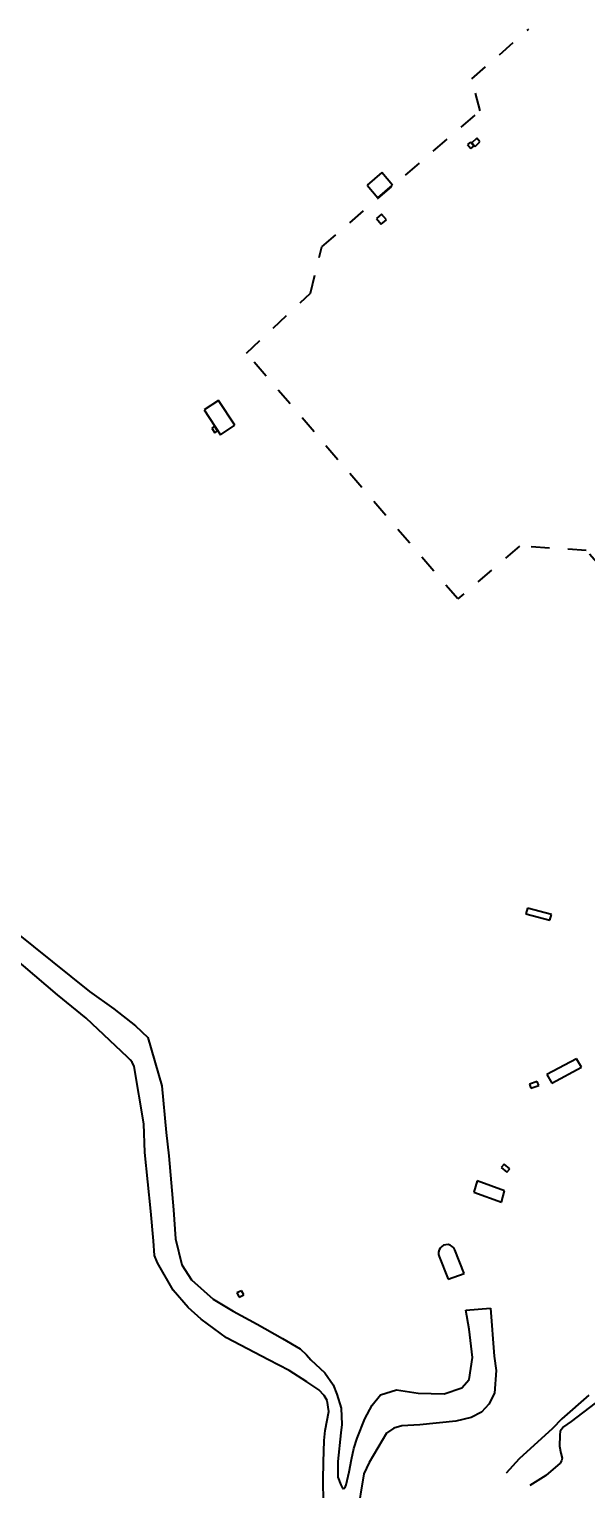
# Model space of a CAD drawing. Header units: metres. Extents: x 625987 to 635197, y 3048449 to 3066446.
# Drawn here: x 634615.33 to 634618.36, y 3063188.06 to 3063196.01 of the extents above; entities that cross this region are included whole.
import ezdxf

# ---------------------------------------------------------------- set-up
doc = ezdxf.new("R2010")
doc.units = ezdxf.units.M
doc.linetypes.add('DASHED', pattern=[0.75, 0.5, -0.25])
for name, color, linetype, lineweight in [('C-BLDG', 253, 'Continuous', 5), ('C-FENC-AIRF-SECU', 253, 'DASHED', 0), ('C-ROAD-LAND', 253, 'Continuous', 9)]:
    doc.layers.add(name, color=color, linetype=linetype, lineweight=lineweight)

msp = doc.modelspace()

# ---------------------------------------------------------------- linework, layer by layer
at = {"layer": 'C-BLDG', "lineweight": 40}
for p, q in [((634617.7633, 3063195.4186, 24568986.0801), (634617.7364, 3063195.3931, 24568986.0801)), ((634617.7633, 3063195.4186, 24568986.0801), (634617.7364, 3063195.3931, 24568986.0801)), ((634617.7809, 3063195.4, 24568986.0801), (634617.7633, 3063195.4186, 24568986.0801)), ((634617.7809, 3063195.4, 24568986.0801), (634617.7633, 3063195.4186, 24568986.0801)), ((634617.7297, 3063195.3981, 24568986.0801), (634617.7136, 3063195.3847, 24568986.0801)), ((634617.7297, 3063195.3981, 24568986.0801), (634617.7136, 3063195.3847, 24568986.0801)), ((634617.7136, 3063195.3847, 24568986.0801), (634617.7316, 3063195.3628, 24568986.0801)), ((634617.7136, 3063195.3847, 24568986.0801), (634617.7316, 3063195.3628, 24568986.0801)), ((634617.7478, 3063195.3762, 24568986.0801), (634617.7297, 3063195.3981, 24568986.0801)), ((634617.7478, 3063195.3762, 24568986.0801), (634617.7297, 3063195.3981, 24568986.0801)), ((634617.7316, 3063195.3628, 24568986.0801), (634617.7478, 3063195.3762, 24568986.0801)), ((634617.7316, 3063195.3628, 24568986.0801), (634617.7478, 3063195.3762, 24568986.0801)), ((634617.7364, 3063195.3931, 24568986.0801), (634617.754, 3063195.3745, 24568986.0801)), ((634617.7364, 3063195.3931, 24568986.0801), (634617.754, 3063195.3745, 24568986.0801)), ((634617.754, 3063195.3745, 24568986.0801), (634617.7809, 3063195.4, 24568986.0801)), ((634617.754, 3063195.3745, 24568986.0801), (634617.7809, 3063195.4, 24568986.0801)), ((634617.2474, 3063195.2318, 24568986.0801), (634617.1669, 3063195.1625, 24568986.0801)), ((634617.2474, 3063195.2318, 24568986.0801), (634617.1669, 3063195.1625, 24568986.0801)), ((634617.3053, 3063195.164, 24568986.0801), (634617.2474, 3063195.2318, 24568986.0801)), ((634617.3053, 3063195.164, 24568986.0801), (634617.2474, 3063195.2318, 24568986.0801)), ((634617.1669, 3063195.1625, 24568986.0801), (634617.2248, 3063195.0947, 24568986.0801)), ((634617.1669, 3063195.1625, 24568986.0801), (634617.2248, 3063195.0947, 24568986.0801)), ((634617.2248, 3063195.0947, 24568986.0801), (634617.3053, 3063195.164, 24568986.0801)), ((634617.2248, 3063195.0947, 24568986.0801), (634617.3053, 3063195.164, 24568986.0801)), ((634617.2446, 3063195.0061, 24568986.0801), (634617.2168, 3063194.9818, 24568986.0801)), ((634617.2446, 3063195.0061, 24568986.0801), (634617.2168, 3063194.9818, 24568986.0801)), ((634617.2168, 3063194.9818, 24568986.0801), (634617.2438, 3063194.9508, 24568986.0801)), ((634617.2168, 3063194.9818, 24568986.0801), (634617.2438, 3063194.9508, 24568986.0801)), ((634617.2438, 3063194.9508, 24568986.0801), (634617.2717, 3063194.975, 24568986.0801)), ((634617.2438, 3063194.9508, 24568986.0801), (634617.2717, 3063194.975, 24568986.0801)), ((634617.2717, 3063194.975, 24568986.0801), (634617.2446, 3063195.0061, 24568986.0801)), ((634617.2717, 3063194.975, 24568986.0801), (634617.2446, 3063195.0061, 24568986.0801)), ((634616.3568, 3063193.9911, 24568986.0801), (634616.2799, 3063193.9398, 24568986.0801)), ((634616.3568, 3063193.9911, 24568986.0801), (634616.2799, 3063193.9398, 24568986.0801)), ((634616.4463, 3063193.8551, 24568986.0801), (634616.3568, 3063193.9911, 24568986.0801)), ((634616.4463, 3063193.8551, 24568986.0801), (634616.3568, 3063193.9911, 24568986.0801)), ((634616.2799, 3063193.9398, 24568986.0801), (634616.3694, 3063193.8038, 24568986.0801)), ((634616.2799, 3063193.9398, 24568986.0801), (634616.3694, 3063193.8038, 24568986.0801)), ((634616.3353, 3063193.8504, 24568986.0801), (634616.3209, 3063193.8392, 24568986.0801)), ((634616.3353, 3063193.8504, 24568986.0801), (634616.3209, 3063193.8392, 24568986.0801)), ((634616.3209, 3063193.8392, 24568986.0801), (634616.3377, 3063193.8146, 24568986.0801)), ((634616.3209, 3063193.8392, 24568986.0801), (634616.3377, 3063193.8146, 24568986.0801)), ((634616.3521, 3063193.8258, 24568986.0801), (634616.3353, 3063193.8504, 24568986.0801)), ((634616.3521, 3063193.8258, 24568986.0801), (634616.3353, 3063193.8504, 24568986.0801)), ((634616.3377, 3063193.8146, 24568986.0801), (634616.3521, 3063193.8258, 24568986.0801)), ((634616.3377, 3063193.8146, 24568986.0801), (634616.3521, 3063193.8258, 24568986.0801)), ((634616.3694, 3063193.8038, 24568986.0801), (634616.4463, 3063193.8551, 24568986.0801)), ((634616.3694, 3063193.8038, 24568986.0801), (634616.4463, 3063193.8551, 24568986.0801)), ((634618.0394, 3063191.2257, 24568986.0801), (634618.0296, 3063191.1948, 24568986.0801)), ((634618.0394, 3063191.2257, 24568986.0801), (634618.0296, 3063191.1948, 24568986.0801)), ((634618.0296, 3063191.1948, 24568986.0801), (634618.1608, 3063191.1594, 24568986.0801)), ((634618.0296, 3063191.1948, 24568986.0801), (634618.1608, 3063191.1594, 24568986.0801)), ((634618.1706, 3063191.1904, 24568986.0801), (634618.0394, 3063191.2257, 24568986.0801)), ((634618.1706, 3063191.1904, 24568986.0801), (634618.0394, 3063191.2257, 24568986.0801)), ((634618.1608, 3063191.1594, 24568986.0801), (634618.1706, 3063191.1904, 24568986.0801)), ((634618.1608, 3063191.1594, 24568986.0801), (634618.1706, 3063191.1904, 24568986.0801)), ((634618.3059, 3063190.4049, 24568986.0801), (634618.1456, 3063190.3184, 24568986.0801)), ((634618.3059, 3063190.4049, 24568986.0801), (634618.1456, 3063190.3184, 24568986.0801)), ((634618.3328, 3063190.3589, 24568986.0801), (634618.3059, 3063190.4049, 24568986.0801)), ((634618.3328, 3063190.3589, 24568986.0801), (634618.3059, 3063190.4049, 24568986.0801)), ((634618.1456, 3063190.3184, 24568986.0801), (634618.1725, 3063190.2725, 24568986.0801)), ((634618.1456, 3063190.3184, 24568986.0801), (634618.1725, 3063190.2725, 24568986.0801)), ((634618.1725, 3063190.2725, 24568986.0801), (634618.3328, 3063190.3589, 24568986.0801)), ((634618.1725, 3063190.2725, 24568986.0801), (634618.3328, 3063190.3589, 24568986.0801)), ((634618.0924, 3063190.2814, 24568986.0801), (634618.05, 3063190.2664, 24568986.0801)), ((634618.0924, 3063190.2814, 24568986.0801), (634618.05, 3063190.2664, 24568986.0801)), ((634618.05, 3063190.2664, 24568986.0801), (634618.0584, 3063190.2436, 24568986.0801)), ((634618.05, 3063190.2664, 24568986.0801), (634618.0584, 3063190.2436, 24568986.0801)), ((634618.0584, 3063190.2436, 24568986.0801), (634618.1008, 3063190.2586, 24568986.0801)), ((634618.0584, 3063190.2436, 24568986.0801), (634618.1008, 3063190.2586, 24568986.0801)), ((634618.1008, 3063190.2586, 24568986.0801), (634618.0924, 3063190.2814, 24568986.0801)), ((634618.1008, 3063190.2586, 24568986.0801), (634618.0924, 3063190.2814, 24568986.0801)), ((634617.9131, 3063189.8297, 24568986.0801), (634617.897, 3063189.8114, 24568986.0801)), ((634617.9131, 3063189.8297, 24568986.0801), (634617.897, 3063189.8114, 24568986.0801)), ((634617.897, 3063189.8114, 24568986.0801), (634617.9267, 3063189.7862, 24568986.0801)), ((634617.897, 3063189.8114, 24568986.0801), (634617.9267, 3063189.7862, 24568986.0801)), ((634617.9429, 3063189.8046, 24568986.0801), (634617.9131, 3063189.8297, 24568986.0801)), ((634617.9429, 3063189.8046, 24568986.0801), (634617.9131, 3063189.8297, 24568986.0801)), ((634617.9267, 3063189.7862, 24568986.0801), (634617.9429, 3063189.8046, 24568986.0801)), ((634617.9267, 3063189.7862, 24568986.0801), (634617.9429, 3063189.8046, 24568986.0801)), ((634617.7647, 3063189.7403, 24568986.0801), (634617.7478, 3063189.6776, 24568986.0801)), ((634617.7647, 3063189.7403, 24568986.0801), (634617.7478, 3063189.6776, 24568986.0801)), ((634617.9146, 3063189.6857, 24568986.0801), (634617.7647, 3063189.7403, 24568986.0801)), ((634617.9146, 3063189.6857, 24568986.0801), (634617.7647, 3063189.7403, 24568986.0801)), ((634617.8976, 3063189.6229, 24568986.0801), (634617.9146, 3063189.6857, 24568986.0801)), ((634617.8976, 3063189.6229, 24568986.0801), (634617.9146, 3063189.6857, 24568986.0801)), ((634617.7478, 3063189.6776, 24568986.0801), (634617.8976, 3063189.6229, 24568986.0801)), ((634617.7478, 3063189.6776, 24568986.0801), (634617.8976, 3063189.6229, 24568986.0801)), ((634617.6946, 3063189.235, 24568986.0801), (634617.6439, 3063189.3636, 24568986.0801)), ((634617.6946, 3063189.235, 24568986.0801), (634617.6439, 3063189.3636, 24568986.0801)), ((634617.5588, 3063189.3272, 24568986.0801), (634617.6077, 3063189.2034, 24568986.0801)), ((634617.5588, 3063189.3272, 24568986.0801), (634617.6077, 3063189.2034, 24568986.0801)), ((634617.6077, 3063189.2034, 24568986.0801), (634617.6946, 3063189.235, 24568986.0801)), ((634617.6077, 3063189.2034, 24568986.0801), (634617.6946, 3063189.235, 24568986.0801)), ((634616.4824, 3063189.1402, 24568986.0801), (634616.4573, 3063189.1286, 24568986.0801)), ((634616.4824, 3063189.1402, 24568986.0801), (634616.4573, 3063189.1286, 24568986.0801)), ((634616.4573, 3063189.1286, 24568986.0801), (634616.4696, 3063189.1065, 24568986.0801)), ((634616.4573, 3063189.1286, 24568986.0801), (634616.4696, 3063189.1065, 24568986.0801)), ((634616.4947, 3063189.118, 24568986.0801), (634616.4824, 3063189.1402, 24568986.0801)), ((634616.4947, 3063189.118, 24568986.0801), (634616.4824, 3063189.1402, 24568986.0801)), ((634616.4696, 3063189.1065, 24568986.0801), (634616.4947, 3063189.118, 24568986.0801)), ((634616.4696, 3063189.1065, 24568986.0801), (634616.4947, 3063189.118, 24568986.0801))]:
    msp.add_line(p, q, dxfattribs=at)
msp.add_ellipse((634617.6011, 3063189.346, 24568986.0801), major_axis=(0.0327, 0.0327), ratio=0.999999, start_param=5.886718, end_param=9.057727, dxfattribs=at)
msp.add_ellipse((634617.6011, 3063189.346, 24568986.0801), major_axis=(0.0327, 0.0327), ratio=0.999999, start_param=5.886718, end_param=9.057727, dxfattribs=at)
at = {"layer": 'C-FENC-AIRF-SECU', "lineweight": 40, "ltscale": 0.2}
for p, q in [((634617.736, 3063195.7426, 24568986.0801), (634618.0463, 3063196.0127, 24568986.0801)), ((634617.736, 3063195.7426, 24568986.0801), (634618.0463, 3063196.0127, 24568986.0801)), ((634617.7813, 3063195.5674, 24568986.0801), (634617.736, 3063195.7426, 24568986.0801)), ((634617.7813, 3063195.5674, 24568986.0801), (634617.736, 3063195.7426, 24568986.0801)), ((634616.9199, 3063194.8275, 24568986.0801), (634617.7813, 3063195.5674, 24568986.0801)), ((634616.9199, 3063194.8275, 24568986.0801), (634617.7813, 3063195.5674, 24568986.0801)), ((634616.8586, 3063194.5754, 24568986.0801), (634616.9199, 3063194.8275, 24568986.0801)), ((634616.8586, 3063194.5754, 24568986.0801), (634616.9199, 3063194.8275, 24568986.0801)), ((634616.5092, 3063194.2484, 24568986.0801), (634616.8586, 3063194.5754, 24568986.0801)), ((634616.5092, 3063194.2484, 24568986.0801), (634616.8586, 3063194.5754, 24568986.0801)), ((634617.6594, 3063192.9091, 24568986.0801), (634616.5092, 3063194.2484, 24568986.0801)), ((634617.6594, 3063192.9091, 24568986.0801), (634616.5092, 3063194.2484, 24568986.0801)), ((634617.9967, 3063193.1964, 24568986.0801), (634617.6594, 3063192.9091, 24568986.0801)), ((634617.9967, 3063193.1964, 24568986.0801), (634617.6594, 3063192.9091, 24568986.0801)), ((634618.3586, 3063193.1739, 24568986.0801), (634617.9967, 3063193.1964, 24568986.0801)), ((634618.3586, 3063193.1739, 24568986.0801), (634617.9967, 3063193.1964, 24568986.0801)), ((634618.5765, 3063192.9278, 24568986.0801), (634618.3586, 3063193.1739, 24568986.0801)), ((634618.5765, 3063192.9278, 24568986.0801), (634618.3586, 3063193.1739, 24568986.0801))]:
    msp.add_line(p, q, dxfattribs=at)
at = {"layer": 'C-ROAD-LAND', "lineweight": 40}
for p, q in [((634615.1147, 3063191.2054, 24568986.0801), (634615.6554, 3063190.7715, 24568986.0801)), ((634615.1147, 3063191.2054, 24568986.0801), (634615.6554, 3063190.7715, 24568986.0801)), ((634615.4812, 3063190.7525, 24568986.0801), (634615.1737, 3063191.0163, 24568986.0801)), ((634615.4812, 3063190.7525, 24568986.0801), (634615.1737, 3063191.0163, 24568986.0801)), ((634615.638, 3063190.6255, 24568986.0801), (634615.4812, 3063190.7525, 24568986.0801)), ((634615.638, 3063190.6255, 24568986.0801), (634615.4812, 3063190.7525, 24568986.0801)), ((634615.6554, 3063190.7715, 24568986.0801), (634615.7875, 3063190.6769, 24568986.0801)), ((634615.6554, 3063190.7715, 24568986.0801), (634615.7875, 3063190.6769, 24568986.0801)), ((634615.7875, 3063190.6769, 24568986.0801), (634615.9061, 3063190.5846, 24568986.0801)), ((634615.7875, 3063190.6769, 24568986.0801), (634615.9061, 3063190.5846, 24568986.0801)), ((634615.8626, 3063190.4124, 24568986.0801), (634615.638, 3063190.6255, 24568986.0801)), ((634615.8626, 3063190.4124, 24568986.0801), (634615.638, 3063190.6255, 24568986.0801)), ((634615.9061, 3063190.5846, 24568986.0801), (634615.9725, 3063190.5197, 24568986.0801)), ((634615.9061, 3063190.5846, 24568986.0801), (634615.9725, 3063190.5197, 24568986.0801)), ((634615.9725, 3063190.5197, 24568986.0801), (634616.0493, 3063190.2573, 24568986.0801)), ((634615.9725, 3063190.5197, 24568986.0801), (634616.0493, 3063190.2573, 24568986.0801)), ((634615.8773, 3063190.3992, 24568986.0801), (634615.8626, 3063190.4124, 24568986.0801)), ((634615.8773, 3063190.3992, 24568986.0801), (634615.8626, 3063190.4124, 24568986.0801)), ((634615.8871, 3063190.3864, 24568986.0801), (634615.8773, 3063190.3992, 24568986.0801)), ((634615.8871, 3063190.3864, 24568986.0801), (634615.8773, 3063190.3992, 24568986.0801)), ((634615.8994, 3063190.3632, 24568986.0801), (634615.8871, 3063190.3864, 24568986.0801)), ((634615.8994, 3063190.3632, 24568986.0801), (634615.8871, 3063190.3864, 24568986.0801)), ((634615.9513, 3063190.0501, 24568986.0801), (634615.8994, 3063190.3632, 24568986.0801)), ((634615.9513, 3063190.0501, 24568986.0801), (634615.8994, 3063190.3632, 24568986.0801)), ((634616.0493, 3063190.2573, 24568986.0801), (634616.073, 3063190.0036, 24568986.0801)), ((634616.0493, 3063190.2573, 24568986.0801), (634616.073, 3063190.0036, 24568986.0801)), ((634615.9563, 3063189.8943, 24568986.0801), (634615.9513, 3063190.0501, 24568986.0801)), ((634615.9563, 3063189.8943, 24568986.0801), (634615.9513, 3063190.0501, 24568986.0801)), ((634616.073, 3063190.0036, 24568986.0801), (634616.0881, 3063189.8754, 24568986.0801)), ((634616.073, 3063190.0036, 24568986.0801), (634616.0881, 3063189.8754, 24568986.0801)), ((634615.9899, 3063189.5751, 24568986.0801), (634615.9563, 3063189.8943, 24568986.0801)), ((634615.9899, 3063189.5751, 24568986.0801), (634615.9563, 3063189.8943, 24568986.0801)), ((634616.0881, 3063189.8754, 24568986.0801), (634616.1135, 3063189.5825, 24568986.0801)), ((634616.0881, 3063189.8754, 24568986.0801), (634616.1135, 3063189.5825, 24568986.0801)), ((634616.0041, 3063189.4119, 24568986.0801), (634615.9899, 3063189.5751, 24568986.0801)), ((634616.0041, 3063189.4119, 24568986.0801), (634615.9899, 3063189.5751, 24568986.0801)), ((634616.1135, 3063189.5825, 24568986.0801), (634616.1242, 3063189.4245, 24568986.0801)), ((634616.1135, 3063189.5825, 24568986.0801), (634616.1242, 3063189.4245, 24568986.0801)), ((634616.0095, 3063189.3332, 24568986.0801), (634616.0041, 3063189.4119, 24568986.0801)), ((634616.0095, 3063189.3332, 24568986.0801), (634616.0041, 3063189.4119, 24568986.0801)), ((634616.1242, 3063189.4245, 24568986.0801), (634616.1573, 3063189.2814, 24568986.0801)), ((634616.1242, 3063189.4245, 24568986.0801), (634616.1573, 3063189.2814, 24568986.0801)), ((634616.0257, 3063189.2938, 24568986.0801), (634616.0095, 3063189.3332, 24568986.0801)), ((634616.0257, 3063189.2938, 24568986.0801), (634616.0095, 3063189.3332, 24568986.0801)), ((634616.1105, 3063189.1444, 24568986.0801), (634616.0257, 3063189.2938, 24568986.0801)), ((634616.1105, 3063189.1444, 24568986.0801), (634616.0257, 3063189.2938, 24568986.0801)), ((634616.1573, 3063189.2814, 24568986.0801), (634616.2103, 3063189.2002, 24568986.0801)), ((634616.1573, 3063189.2814, 24568986.0801), (634616.2103, 3063189.2002, 24568986.0801)), ((634616.1923, 3063189.0499, 24568986.0801), (634616.1105, 3063189.1444, 24568986.0801)), ((634616.1923, 3063189.0499, 24568986.0801), (634616.1105, 3063189.1444, 24568986.0801)), ((634616.2103, 3063189.2002, 24568986.0801), (634616.3284, 3063189.0954, 24568986.0801)), ((634616.2103, 3063189.2002, 24568986.0801), (634616.3284, 3063189.0954, 24568986.0801)), ((634616.2625, 3063188.9867, 24568986.0801), (634616.1923, 3063189.0499, 24568986.0801)), ((634616.2625, 3063188.9867, 24568986.0801), (634616.1923, 3063189.0499, 24568986.0801)), ((634616.3284, 3063189.0954, 24568986.0801), (634616.4367, 3063189.0296, 24568986.0801)), ((634616.3284, 3063189.0954, 24568986.0801), (634616.4367, 3063189.0296, 24568986.0801)), ((634617.7043, 3063189.0354, 24568986.0801), (634617.8386, 3063189.0457, 24568986.0801)), ((634617.7043, 3063189.0354, 24568986.0801), (634617.8386, 3063189.0457, 24568986.0801)), ((634617.8386, 3063189.0457, 24568986.0801), (634617.8587, 3063188.7852, 24568986.0801)), ((634617.8386, 3063189.0457, 24568986.0801), (634617.8587, 3063188.7852, 24568986.0801)), ((634616.4009, 3063188.8847, 24568986.0801), (634616.2625, 3063188.9867, 24568986.0801)), ((634616.4009, 3063188.8847, 24568986.0801), (634616.2625, 3063188.9867, 24568986.0801)), ((634616.4367, 3063189.0296, 24568986.0801), (634616.5681, 3063188.958, 24568986.0801)), ((634616.4367, 3063189.0296, 24568986.0801), (634616.5681, 3063188.958, 24568986.0801)), ((634617.7212, 3063188.931, 24568986.0801), (634617.7043, 3063189.0354, 24568986.0801)), ((634617.7212, 3063188.931, 24568986.0801), (634617.7043, 3063189.0354, 24568986.0801)), ((634616.6292, 3063188.765, 24568986.0801), (634616.4009, 3063188.8847, 24568986.0801)), ((634616.6292, 3063188.765, 24568986.0801), (634616.4009, 3063188.8847, 24568986.0801)), ((634616.5681, 3063188.958, 24568986.0801), (634616.7062, 3063188.8803, 24568986.0801)), ((634616.5681, 3063188.958, 24568986.0801), (634616.7062, 3063188.8803, 24568986.0801)), ((634617.7395, 3063188.7777, 24568986.0801), (634617.7212, 3063188.931, 24568986.0801)), ((634617.7395, 3063188.7777, 24568986.0801), (634617.7212, 3063188.931, 24568986.0801)), ((634616.7062, 3063188.8803, 24568986.0801), (634616.8028, 3063188.8241, 24568986.0801)), ((634616.7062, 3063188.8803, 24568986.0801), (634616.8028, 3063188.8241, 24568986.0801)), ((634616.8028, 3063188.8241, 24568986.0801), (634616.8363, 3063188.7912, 24568986.0801)), ((634616.8028, 3063188.8241, 24568986.0801), (634616.8363, 3063188.7912, 24568986.0801)), ((634616.7423, 3063188.7072, 24568986.0801), (634616.6292, 3063188.765, 24568986.0801)), ((634616.7423, 3063188.7072, 24568986.0801), (634616.6292, 3063188.765, 24568986.0801)), ((634616.8363, 3063188.7912, 24568986.0801), (634616.86, 3063188.7648, 24568986.0801)), ((634616.8363, 3063188.7912, 24568986.0801), (634616.86, 3063188.7648, 24568986.0801)), ((634616.86, 3063188.7648, 24568986.0801), (634616.937, 3063188.6941, 24568986.0801)), ((634616.86, 3063188.7648, 24568986.0801), (634616.937, 3063188.6941, 24568986.0801)), ((634617.7215, 3063188.6573, 24568986.0801), (634617.7395, 3063188.7777, 24568986.0801)), ((634617.7215, 3063188.6573, 24568986.0801), (634617.7395, 3063188.7777, 24568986.0801)), ((634617.8587, 3063188.7852, 24568986.0801), (634617.8694, 3063188.7056, 24568986.0801)), ((634617.8587, 3063188.7852, 24568986.0801), (634617.8694, 3063188.7056, 24568986.0801)), ((634616.8387, 3063188.6455, 24568986.0801), (634616.7423, 3063188.7072, 24568986.0801)), ((634616.8387, 3063188.6455, 24568986.0801), (634616.7423, 3063188.7072, 24568986.0801)), ((634616.937, 3063188.6941, 24568986.0801), (634616.9819, 3063188.6282, 24568986.0801)), ((634616.937, 3063188.6941, 24568986.0801), (634616.9819, 3063188.6282, 24568986.0801)), ((634617.6822, 3063188.6114, 24568986.0801), (634617.7215, 3063188.6573, 24568986.0801)), ((634617.6822, 3063188.6114, 24568986.0801), (634617.7215, 3063188.6573, 24568986.0801)), ((634617.8694, 3063188.7056, 24568986.0801), (634617.8597, 3063188.5823, 24568986.0801)), ((634617.8694, 3063188.7056, 24568986.0801), (634617.8597, 3063188.5823, 24568986.0801)), ((634616.9029, 3063188.6003, 24568986.0801), (634616.8387, 3063188.6455, 24568986.0801)), ((634616.9029, 3063188.6003, 24568986.0801), (634616.8387, 3063188.6455, 24568986.0801)), ((634616.9329, 3063188.5708, 24568986.0801), (634616.9029, 3063188.6003, 24568986.0801)), ((634616.9329, 3063188.5708, 24568986.0801), (634616.9029, 3063188.6003, 24568986.0801)), ((634616.9488, 3063188.5422, 24568986.0801), (634616.9329, 3063188.5708, 24568986.0801)), ((634616.9488, 3063188.5422, 24568986.0801), (634616.9329, 3063188.5708, 24568986.0801)), ((634616.9819, 3063188.6282, 24568986.0801), (634617.0022, 3063188.5772, 24568986.0801)), ((634616.9819, 3063188.6282, 24568986.0801), (634617.0022, 3063188.5772, 24568986.0801)), ((634617.0022, 3063188.5772, 24568986.0801), (634617.0248, 3063188.5005, 24568986.0801)), ((634617.0022, 3063188.5772, 24568986.0801), (634617.0248, 3063188.5005, 24568986.0801)), ((634617.1945, 3063188.518, 24568986.0801), (634617.24, 3063188.5741, 24568986.0801)), ((634617.1945, 3063188.518, 24568986.0801), (634617.24, 3063188.5741, 24568986.0801)), ((634617.24, 3063188.5741, 24568986.0801), (634617.3264, 3063188.6003, 24568986.0801)), ((634617.24, 3063188.5741, 24568986.0801), (634617.3264, 3063188.6003, 24568986.0801)), ((634617.3264, 3063188.6003, 24568986.0801), (634617.4449, 3063188.5838, 24568986.0801)), ((634617.3264, 3063188.6003, 24568986.0801), (634617.4449, 3063188.5838, 24568986.0801)), ((634617.4449, 3063188.5838, 24568986.0801), (634617.586, 3063188.5793, 24568986.0801)), ((634617.4449, 3063188.5838, 24568986.0801), (634617.586, 3063188.5793, 24568986.0801)), ((634617.586, 3063188.5793, 24568986.0801), (634617.6822, 3063188.6114, 24568986.0801)), ((634617.586, 3063188.5793, 24568986.0801), (634617.6822, 3063188.6114, 24568986.0801)), ((634617.8597, 3063188.5823, 24568986.0801), (634617.8285, 3063188.5238, 24568986.0801)), ((634617.8597, 3063188.5823, 24568986.0801), (634617.8285, 3063188.5238, 24568986.0801)), ((634618.3736, 3063188.5719, 24568986.0801), (634618.226, 3063188.4428, 24568986.0801)), ((634618.3736, 3063188.5719, 24568986.0801), (634618.226, 3063188.4428, 24568986.0801)), ((634616.9581, 3063188.4829, 24568986.0801), (634616.9488, 3063188.5422, 24568986.0801)), ((634616.9581, 3063188.4829, 24568986.0801), (634616.9488, 3063188.5422, 24568986.0801)), ((634617.0248, 3063188.5005, 24568986.0801), (634617.0292, 3063188.4126, 24568986.0801)), ((634617.0248, 3063188.5005, 24568986.0801), (634617.0292, 3063188.4126, 24568986.0801)), ((634617.1538, 3063188.4439, 24568986.0801), (634617.1945, 3063188.518, 24568986.0801)), ((634617.1538, 3063188.4439, 24568986.0801), (634617.1945, 3063188.518, 24568986.0801)), ((634617.8285, 3063188.5238, 24568986.0801), (634617.7898, 3063188.4791, 24568986.0801)), ((634617.8285, 3063188.5238, 24568986.0801), (634617.7898, 3063188.4791, 24568986.0801)), ((634618.4087, 3063188.5288, 24568986.0801), (634618.2776, 3063188.4293, 24568986.0801)), ((634618.4087, 3063188.5288, 24568986.0801), (634618.2776, 3063188.4293, 24568986.0801)), ((634616.9386, 3063188.3788, 24568986.0801), (634616.9581, 3063188.4829, 24568986.0801)), ((634616.9386, 3063188.3788, 24568986.0801), (634616.9581, 3063188.4829, 24568986.0801)), ((634617.0292, 3063188.4126, 24568986.0801), (634617.0235, 3063188.3676, 24568986.0801)), ((634617.0292, 3063188.4126, 24568986.0801), (634617.0235, 3063188.3676, 24568986.0801)), ((634617.1118, 3063188.3383, 24568986.0801), (634617.1538, 3063188.4439, 24568986.0801)), ((634617.1118, 3063188.3383, 24568986.0801), (634617.1538, 3063188.4439, 24568986.0801)), ((634617.4539, 3063188.4109, 24568986.0801), (634617.3561, 3063188.4049, 24568986.0801)), ((634617.4539, 3063188.4109, 24568986.0801), (634617.3561, 3063188.4049, 24568986.0801)), ((634617.6497, 3063188.4303, 24568986.0801), (634617.4539, 3063188.4109, 24568986.0801)), ((634617.6497, 3063188.4303, 24568986.0801), (634617.4539, 3063188.4109, 24568986.0801)), ((634617.7326, 3063188.4512, 24568986.0801), (634617.6497, 3063188.4303, 24568986.0801)), ((634617.7326, 3063188.4512, 24568986.0801), (634617.6497, 3063188.4303, 24568986.0801)), ((634617.7898, 3063188.4791, 24568986.0801), (634617.7326, 3063188.4512, 24568986.0801)), ((634617.7898, 3063188.4791, 24568986.0801), (634617.7326, 3063188.4512, 24568986.0801)), ((634618.226, 3063188.4428, 24568986.0801), (634618.1754, 3063188.3912, 24568986.0801)), ((634618.226, 3063188.4428, 24568986.0801), (634618.1754, 3063188.3912, 24568986.0801)), ((634618.2776, 3063188.4293, 24568986.0801), (634618.235, 3063188.3988, 24568986.0801)), ((634618.2776, 3063188.4293, 24568986.0801), (634618.235, 3063188.3988, 24568986.0801)), ((634616.9331, 3063188.3249, 24568986.0801), (634616.9386, 3063188.3788, 24568986.0801)), ((634616.9331, 3063188.3249, 24568986.0801), (634616.9386, 3063188.3788, 24568986.0801)), ((634617.0235, 3063188.3676, 24568986.0801), (634617.0069, 3063188.2105, 24568986.0801)), ((634617.0235, 3063188.3676, 24568986.0801), (634617.0069, 3063188.2105, 24568986.0801)), ((634617.0935, 3063188.2808, 24568986.0801), (634617.1118, 3063188.3383, 24568986.0801)), ((634617.0935, 3063188.2808, 24568986.0801), (634617.1118, 3063188.3383, 24568986.0801)), ((634617.2727, 3063188.3659, 24568986.0801), (634617.1769, 3063188.2044, 24568986.0801)), ((634617.2727, 3063188.3659, 24568986.0801), (634617.1769, 3063188.2044, 24568986.0801)), ((634617.3119, 3063188.3919, 24568986.0801), (634617.2727, 3063188.3659, 24568986.0801)), ((634617.3119, 3063188.3919, 24568986.0801), (634617.2727, 3063188.3659, 24568986.0801)), ((634617.3561, 3063188.4049, 24568986.0801), (634617.3119, 3063188.3919, 24568986.0801)), ((634617.3561, 3063188.4049, 24568986.0801), (634617.3119, 3063188.3919, 24568986.0801)), ((634618.1754, 3063188.3912, 24568986.0801), (634617.9936, 3063188.2246, 24568986.0801)), ((634618.1754, 3063188.3912, 24568986.0801), (634617.9936, 3063188.2246, 24568986.0801)), ((634618.2154, 3063188.3544, 24568986.0801), (634618.2136, 3063188.295, 24568986.0801)), ((634618.2154, 3063188.3544, 24568986.0801), (634618.2136, 3063188.295, 24568986.0801)), ((634618.2178, 3063188.3762, 24568986.0801), (634618.2154, 3063188.3544, 24568986.0801)), ((634618.2178, 3063188.3762, 24568986.0801), (634618.2154, 3063188.3544, 24568986.0801)), ((634618.2237, 3063188.3845, 24568986.0801), (634618.2178, 3063188.3762, 24568986.0801)), ((634618.2237, 3063188.3845, 24568986.0801), (634618.2178, 3063188.3762, 24568986.0801)), ((634618.235, 3063188.3988, 24568986.0801), (634618.2237, 3063188.3845, 24568986.0801)), ((634618.235, 3063188.3988, 24568986.0801), (634618.2237, 3063188.3845, 24568986.0801)), ((634616.9287, 3063188.2075, 24568986.0801), (634616.9331, 3063188.3249, 24568986.0801)), ((634616.9287, 3063188.2075, 24568986.0801), (634616.9331, 3063188.3249, 24568986.0801)), ((634617.0816, 3063188.2219, 24568986.0801), (634617.0935, 3063188.2808, 24568986.0801)), ((634617.0816, 3063188.2219, 24568986.0801), (634617.0935, 3063188.2808, 24568986.0801)), ((634618.2136, 3063188.295, 24568986.0801), (634618.2211, 3063188.2564, 24568986.0801)), ((634618.2136, 3063188.295, 24568986.0801), (634618.2211, 3063188.2564, 24568986.0801)), ((634618.2211, 3063188.2564, 24568986.0801), (634618.2273, 3063188.2291, 24568986.0801)), ((634618.2211, 3063188.2564, 24568986.0801), (634618.2273, 3063188.2291, 24568986.0801)), ((634616.9266, 3063188.1116, 24568986.0801), (634616.9287, 3063188.2075, 24568986.0801)), ((634616.9266, 3063188.1116, 24568986.0801), (634616.9287, 3063188.2075, 24568986.0801)), ((634617.0069, 3063188.2105, 24568986.0801), (634617.0069, 3063188.126, 24568986.0801)), ((634617.0069, 3063188.2105, 24568986.0801), (634617.0069, 3063188.126, 24568986.0801)), ((634617.0684, 3063188.1538, 24568986.0801), (634617.0816, 3063188.2219, 24568986.0801)), ((634617.0684, 3063188.1538, 24568986.0801), (634617.0816, 3063188.2219, 24568986.0801)), ((634617.1769, 3063188.2044, 24568986.0801), (634617.1491, 3063188.1438, 24568986.0801)), ((634617.1769, 3063188.2044, 24568986.0801), (634617.1491, 3063188.1438, 24568986.0801)), ((634617.9936, 3063188.2246, 24568986.0801), (634617.9232, 3063188.1471, 24568986.0801)), ((634617.9936, 3063188.2246, 24568986.0801), (634617.9232, 3063188.1471, 24568986.0801)), ((634618.2173, 3063188.2014, 24568986.0801), (634618.1384, 3063188.1341, 24568986.0801)), ((634618.2173, 3063188.2014, 24568986.0801), (634618.1384, 3063188.1341, 24568986.0801)), ((634618.2249, 3063188.2142, 24568986.0801), (634618.2173, 3063188.2014, 24568986.0801)), ((634618.2249, 3063188.2142, 24568986.0801), (634618.2173, 3063188.2014, 24568986.0801)), ((634618.2273, 3063188.2291, 24568986.0801), (634618.2249, 3063188.2142, 24568986.0801)), ((634618.2273, 3063188.2291, 24568986.0801), (634618.2249, 3063188.2142, 24568986.0801)), ((634616.9287, 3063187.9868, 24568986.0801), (634616.9266, 3063188.1116, 24568986.0801)), ((634616.9287, 3063187.9868, 24568986.0801), (634616.9266, 3063188.1116, 24568986.0801)), ((634617.0069, 3063188.126, 24568986.0801), (634617.0229, 3063188.0841, 24568986.0801)), ((634617.0069, 3063188.126, 24568986.0801), (634617.0229, 3063188.0841, 24568986.0801)), ((634617.053, 3063188.0833, 24568986.0801), (634617.0684, 3063188.1538, 24568986.0801)), ((634617.053, 3063188.0833, 24568986.0801), (634617.0684, 3063188.1538, 24568986.0801)), ((634617.1491, 3063188.1438, 24568986.0801), (634617.1102, 3063187.9113, 24568986.0801)), ((634617.1491, 3063188.1438, 24568986.0801), (634617.1102, 3063187.9113, 24568986.0801)), ((634618.1384, 3063188.1341, 24568986.0801), (634618.0514, 3063188.0802, 24568986.0801)), ((634618.1384, 3063188.1341, 24568986.0801), (634618.0514, 3063188.0802, 24568986.0801)), ((634617.0229, 3063188.0841, 24568986.0801), (634617.0318, 3063188.0659, 24568986.0801)), ((634617.0229, 3063188.0841, 24568986.0801), (634617.0318, 3063188.0659, 24568986.0801)), ((634617.0318, 3063188.0659, 24568986.0801), (634617.0368, 3063188.0638, 24568986.0801)), ((634617.0318, 3063188.0659, 24568986.0801), (634617.0368, 3063188.0638, 24568986.0801)), ((634617.0368, 3063188.0638, 24568986.0801), (634617.0453, 3063188.0655, 24568986.0801)), ((634617.0368, 3063188.0638, 24568986.0801), (634617.0453, 3063188.0655, 24568986.0801)), ((634617.0453, 3063188.0655, 24568986.0801), (634617.053, 3063188.0833, 24568986.0801)), ((634617.0453, 3063188.0655, 24568986.0801), (634617.053, 3063188.0833, 24568986.0801))]:
    msp.add_line(p, q, dxfattribs=at)

doc.saveas('drawing.dxf')
